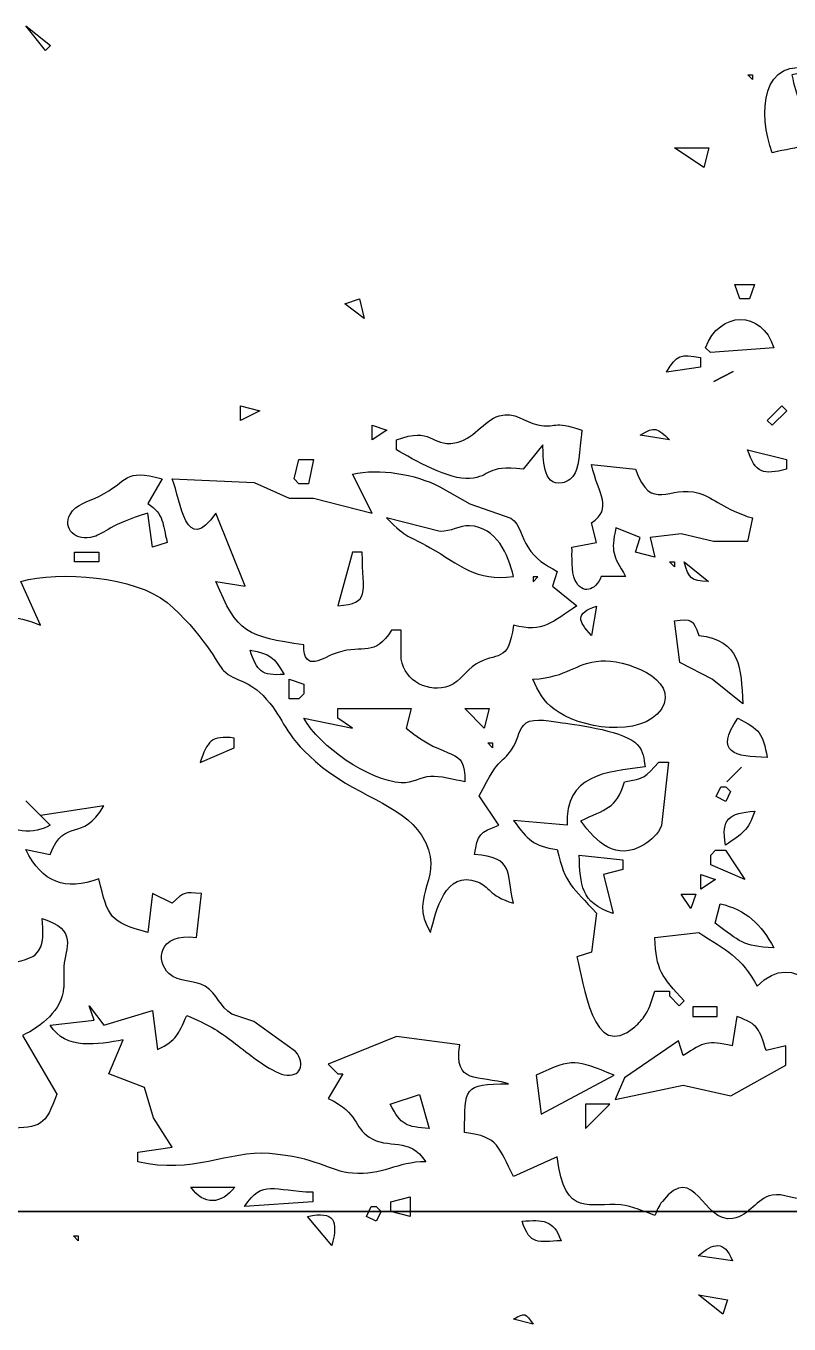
# Model space of a CAD drawing. Header units: centimetres. Extents: x -10.8 to 7.5, y -7.5 to 7.5.
# Drawn here: x 2.916 to 4.005, y -0.462 to 1.391 of the extents above; entities that cross this region are included whole.
import ezdxf

# ---------------------------------------------------------------- set-up
doc = ezdxf.new("R2010")
doc.units = ezdxf.units.CM
doc.header["$MEASUREMENT"] = 0
doc.layers.add('Layer 1', color=7, linetype='Continuous')

msp = doc.modelspace()

# ---------------------------------------------------------------- linework, layer by layer
at = {"layer": 'Layer 1'}
for points, knots in [([(2.91592, 1.39073), (2.91592, 1.39073), (2.94376, 1.35593), (2.94376, 1.35593), (2.94376, 1.35593), (2.94376, 1.35593), (2.95072, 1.36289), (2.95072, 1.36289), (2.95072, 1.36289), (2.95072, 1.36289), (2.91592, 1.39073), (2.91592, 1.39073)], [0, 0, 0, 0, 0.25, 0.25, 0.25, 0.25, 0.5, 0.5, 0.5, 0.5, 1, 1, 1, 1]), ([(3.98085, 1.2098), (4.01996, 1.21968), (4.04265, 1.21321), (4.05044, 1.25852), (4.05044, 1.25852), (4.01947, 1.27501), (4.01648, 1.28831), (4.00868, 1.32115), (4.00868, 1.32115), (4.00868, 1.32115), (4.04348, 1.32811), (4.04348, 1.32811), (4.04348, 1.32811), (3.96275, 1.3501), (3.96108, 1.26401), (3.98084, 1.2098), (3.98084, 1.2098), (3.98084, 1.2098), (3.98085, 1.2098), (3.98085, 1.2098)], [0, 0, 0, 0, 0.1666667, 0.1666667, 0.1666667, 0.1666667, 0.3333333, 0.3333333, 0.3333333, 0.3333333, 0.5, 0.5, 0.5, 0.5, 0.6666667, 0.6666667, 0.6666667, 0.6666667, 1, 1, 1, 1]), ([(3.94603, 1.32115), (3.94603, 1.32115), (3.95299, 1.31419), (3.95299, 1.31419), (3.95299, 1.31419), (3.95299, 1.31419), (3.95299, 1.32115), (3.95299, 1.32115), (3.95299, 1.32115), (3.95299, 1.32115), (3.94603, 1.32115), (3.94603, 1.32115)], [0, 0, 0, 0, 0.25, 0.25, 0.25, 0.25, 0.5, 0.5, 0.5, 0.5, 1, 1, 1, 1]), ([(3.84151, 1.21683), (3.84151, 1.21683), (3.88327, 1.18899), (3.88327, 1.18899), (3.88327, 1.18899), (3.88327, 1.18899), (3.89023, 1.21683), (3.89023, 1.21683), (3.89023, 1.21683), (3.89023, 1.21683), (3.84151, 1.21683), (3.84151, 1.21683)], [0, 0, 0, 0, 0.25, 0.25, 0.25, 0.25, 0.5, 0.5, 0.5, 0.5, 1, 1, 1, 1]), ([(3.92776, 1.022), (3.92776, 1.022), (3.93472, 1.00112), (3.93472, 1.00112), (3.93472, 1.00112), (3.93472, 1.00112), (3.94864, 1.00113), (3.94864, 1.00113), (3.94864, 1.00113), (3.94864, 1.00113), (3.9556, 1.02201), (3.9556, 1.02201), (3.9556, 1.02201), (3.9556, 1.02201), (3.92776, 1.022), (3.92776, 1.022)], [0, 0, 0, 0, 0.2, 0.2, 0.2, 0.2, 0.4, 0.4, 0.4, 0.4, 0.6, 0.6, 0.6, 0.6, 1, 1, 1, 1]), ([(3.37088, 0.99417), (3.37088, 0.99417), (3.39872, 0.97329), (3.39872, 0.97329), (3.39872, 0.97329), (3.39872, 0.97329), (3.39176, 1.00113), (3.39176, 1.00113), (3.39176, 1.00113), (3.39176, 1.00113), (3.37088, 0.99417), (3.37088, 0.99417)], [0, 0, 0, 0, 0.25, 0.25, 0.25, 0.25, 0.5, 0.5, 0.5, 0.5, 1, 1, 1, 1]), ([(3.88583, 0.93153), (3.88583, 0.93153), (3.89279, 0.92457), (3.89279, 0.92457), (3.89279, 0.92457), (3.89279, 0.92457), (3.98326, 0.93153), (3.98326, 0.93153), (3.98326, 0.93153), (3.96607, 0.98574), (3.90538, 0.98477), (3.88583, 0.93153)], [0, 0, 0, 0, 0.25, 0.25, 0.25, 0.25, 0.5, 0.5, 0.5, 0.5, 1, 1, 1, 1]), ([(3.83001, 0.89673), (3.83001, 0.89673), (3.87873, 0.90369), (3.87873, 0.90369), (3.87873, 0.90369), (3.87873, 0.90369), (3.87873, 0.91761), (3.87873, 0.91761), (3.87873, 0.91761), (3.85013, 0.92234), (3.8447, 0.92255), (3.83001, 0.89673)], [0, 0, 0, 0, 0.25, 0.25, 0.25, 0.25, 0.5, 0.5, 0.5, 0.5, 1, 1, 1, 1]), ([(3.89749, 0.88357), (3.89749, 0.88357), (3.92533, 0.89749), (3.92533, 0.89749), (3.92533, 0.89749), (3.92533, 0.89749), (3.89749, 0.88357), (3.89749, 0.88357)], [0, 0, 0, 0, 0.3333333, 0.3333333, 0.3333333, 0.3333333, 1, 1, 1, 1]), ([(3.22206, 0.84869), (3.22206, 0.84869), (3.22206, 0.82781), (3.22206, 0.82781), (3.22206, 0.82781), (3.22206, 0.82781), (3.2499, 0.84173), (3.2499, 0.84173), (3.2499, 0.84173), (3.2499, 0.84173), (3.22206, 0.84869), (3.22206, 0.84869)], [0, 0, 0, 0, 0.25, 0.25, 0.25, 0.25, 0.5, 0.5, 0.5, 0.5, 1, 1, 1, 1]), ([(3.64647, 0.82148), (3.62636, 0.82573), (3.61397, 0.84145), (3.59107, 0.83435), (3.59107, 0.83435), (3.56991, 0.82774), (3.55307, 0.79969), (3.52809, 0.79566), (3.52809, 0.79566), (3.49357, 0.79009), (3.49559, 0.81995), (3.44465, 0.79997), (3.44465, 0.79997), (3.44465, 0.79997), (3.44465, 0.78605), (3.44465, 0.78605), (3.44465, 0.78605), (3.46887, 0.77151), (3.52051, 0.74255), (3.54904, 0.74485), (3.54904, 0.74485), (3.58112, 0.74742), (3.57068, 0.76482), (3.62559, 0.75821), (3.62559, 0.75821), (3.62559, 0.75821), (3.65343, 0.79301), (3.65343, 0.79301), (3.65343, 0.79301), (3.65482, 0.77512), (3.65176, 0.73392), (3.68092, 0.73873), (3.68092, 0.73873), (3.68941, 0.74019), (3.69581, 0.74583), (3.69985, 0.75321), (3.69985, 0.75321), (3.70507, 0.76267), (3.70764, 0.80088), (3.70911, 0.8139), (3.70911, 0.8139), (3.66742, 0.82872), (3.67271, 0.81585), (3.64648, 0.82149), (3.64648, 0.82149), (3.64648, 0.82149), (3.64647, 0.82148), (3.64647, 0.82148)], [0, 0, 0, 0, 0.0769231, 0.0769231, 0.0769231, 0.0769231, 0.1538462, 0.1538462, 0.1538462, 0.1538462, 0.2307692, 0.2307692, 0.2307692, 0.2307692, 0.3076923, 0.3076923, 0.3076923, 0.3076923, 0.3846154, 0.3846154, 0.3846154, 0.3846154, 0.4615385, 0.4615385, 0.4615385, 0.4615385, 0.5384615, 0.5384615, 0.5384615, 0.5384615, 0.6153846, 0.6153846, 0.6153846, 0.6153846, 0.6923077, 0.6923077, 0.6923077, 0.6923077, 0.7692308, 0.7692308, 0.7692308, 0.7692308, 0.8461538, 0.8461538, 0.8461538, 0.8461538, 1, 1, 1, 1]), ([(3.97368, 0.82781), (3.97368, 0.82781), (3.98064, 0.82085), (3.98064, 0.82085), (3.98064, 0.82085), (3.98064, 0.82085), (4.00152, 0.84173), (4.00152, 0.84173), (4.00152, 0.84173), (4.00152, 0.84173), (3.99456, 0.84869), (3.99456, 0.84869), (3.99456, 0.84869), (3.99456, 0.84869), (3.97368, 0.82781), (3.97368, 0.82781)], [0, 0, 0, 0, 0.2, 0.2, 0.2, 0.2, 0.4, 0.4, 0.4, 0.4, 0.6, 0.6, 0.6, 0.6, 1, 1, 1, 1]), ([(3.4099, 0.82086), (3.4099, 0.82086), (3.4099, 0.79998), (3.4099, 0.79998), (3.4099, 0.79998), (3.4099, 0.79998), (3.43078, 0.8139), (3.43078, 0.8139), (3.43078, 0.8139), (3.43078, 0.8139), (3.4099, 0.82086), (3.4099, 0.82086)], [0, 0, 0, 0, 0.25, 0.25, 0.25, 0.25, 0.5, 0.5, 0.5, 0.5, 1, 1, 1, 1]), ([(3.79267, 0.80694), (3.79267, 0.80694), (3.83443, 0.79998), (3.83443, 0.79998), (3.83443, 0.79998), (3.81682, 0.81682), (3.81397, 0.82044), (3.79267, 0.80694)], [0, 0, 0, 0, 0.3333333, 0.3333333, 0.3333333, 0.3333333, 1, 1, 1, 1]), ([(3.94576, 0.78606), (3.95662, 0.75203), (3.96817, 0.74987), (4.00144, 0.75822), (4.00144, 0.75822), (4.00144, 0.75822), (4.00144, 0.77214), (4.00144, 0.77214), (4.00144, 0.77214), (4.00144, 0.77214), (3.94576, 0.78606), (3.94576, 0.78606)], [0, 0, 0, 0, 0.25, 0.25, 0.25, 0.25, 0.5, 0.5, 0.5, 0.5, 1, 1, 1, 1]), ([(3.01995, 0.71932), (3.00596, 0.71222), (2.98703, 0.70881), (2.97882, 0.69378), (2.97882, 0.69378), (2.96803, 0.67409), (2.98641, 0.65376), (3.01306, 0.66197), (3.01306, 0.66197), (3.02705, 0.66622), (3.03763, 0.67986), (3.08961, 0.69558), (3.08961, 0.69558), (3.08961, 0.69558), (3.09657, 0.64686), (3.09657, 0.64686), (3.09657, 0.64686), (3.09657, 0.64686), (3.11745, 0.65382), (3.11745, 0.65382), (3.11745, 0.65382), (3.11063, 0.6804), (3.11355, 0.69356), (3.08961, 0.7095), (3.08961, 0.7095), (3.08961, 0.7095), (3.11049, 0.7443), (3.11049, 0.7443), (3.11049, 0.7443), (3.05488, 0.75996), (3.0631, 0.7411), (3.01995, 0.71932)], [0, 0, 0, 0, 0.1111111, 0.1111111, 0.1111111, 0.1111111, 0.2222222, 0.2222222, 0.2222222, 0.2222222, 0.3333333, 0.3333333, 0.3333333, 0.3333333, 0.4444444, 0.4444444, 0.4444444, 0.4444444, 0.5555556, 0.5555556, 0.5555556, 0.5555556, 0.6666667, 0.6666667, 0.6666667, 0.6666667, 0.7777778, 0.7777778, 0.7777778, 0.7777778, 1, 1, 1, 1]), ([(3.63198, 0.64722), (3.62342, 0.66065), (3.62147, 0.67854), (3.60804, 0.68856), (3.60804, 0.68856), (3.60804, 0.68856), (3.54958, 0.70895), (3.54958, 0.70895), (3.54958, 0.70895), (3.54958, 0.70895), (3.50657, 0.73331), (3.50657, 0.73331), (3.50657, 0.73331), (3.47115, 0.7512), (3.42048, 0.75983), (3.38192, 0.75127), (3.38192, 0.75127), (3.38192, 0.75127), (3.40976, 0.69559), (3.40976, 0.69559), (3.40976, 0.69559), (3.40976, 0.69559), (3.32625, 0.71689), (3.32625, 0.71689), (3.32625, 0.71689), (3.32625, 0.71689), (3.29152, 0.71688), (3.29152, 0.71688), (3.29152, 0.71688), (3.29152, 0.71688), (3.24155, 0.73929), (3.24155, 0.73929), (3.24155, 0.73929), (3.24155, 0.73929), (3.12442, 0.7443), (3.12442, 0.7443), (3.12442, 0.7443), (3.13757, 0.71312), (3.14342, 0.63218), (3.18705, 0.69558), (3.18705, 0.69558), (3.18705, 0.69558), (3.22881, 0.59119), (3.22881, 0.59119), (3.22881, 0.59119), (3.22881, 0.59119), (3.18705, 0.59815), (3.18705, 0.59815), (3.18705, 0.59815), (3.21656, 0.52452), (3.23256, 0.51895), (3.31231, 0.50768), (3.31231, 0.50768), (3.31266, 0.46585), (3.3391, 0.48986), (3.36165, 0.49689), (3.36165, 0.49689), (3.39673, 0.50782), (3.41433, 0.48986), (3.43758, 0.52856), (3.43758, 0.52856), (3.43758, 0.52856), (3.45123, 0.52856), (3.45123, 0.52856), (3.45123, 0.52856), (3.45123, 0.52856), (3.45123, 0.48694), (3.45123, 0.48694), (3.45123, 0.48694), (3.4568, 0.45597), (3.4909, 0.43774), (3.5202, 0.44922), (3.5202, 0.44922), (3.53753, 0.45604), (3.54275, 0.47058), (3.55771, 0.47984), (3.55771, 0.47984), (3.58722, 0.49807), (3.60497, 0.47984), (3.61158, 0.53552), (3.61158, 0.53552), (3.65424, 0.52473), (3.66733, 0.54032), (3.70205, 0.56336), (3.70205, 0.56336), (3.70205, 0.56336), (3.66725, 0.5912), (3.66725, 0.5912), (3.66725, 0.5912), (3.66725, 0.5912), (3.67421, 0.61208), (3.67421, 0.61208), (3.67421, 0.61208), (3.65598, 0.6228), (3.64387, 0.62857), (3.63197, 0.64722), (3.63197, 0.64722), (3.63197, 0.64722), (3.63198, 0.64722), (3.63198, 0.64722)], [0, 0, 0, 0, 0.0384615, 0.0384615, 0.0384615, 0.0384615, 0.0769231, 0.0769231, 0.0769231, 0.0769231, 0.1153846, 0.1153846, 0.1153846, 0.1153846, 0.1538462, 0.1538462, 0.1538462, 0.1538462, 0.1923077, 0.1923077, 0.1923077, 0.1923077, 0.2307692, 0.2307692, 0.2307692, 0.2307692, 0.2692308, 0.2692308, 0.2692308, 0.2692308, 0.3076923, 0.3076923, 0.3076923, 0.3076923, 0.3461538, 0.3461538, 0.3461538, 0.3461538, 0.3846154, 0.3846154, 0.3846154, 0.3846154, 0.4230769, 0.4230769, 0.4230769, 0.4230769, 0.4615385, 0.4615385, 0.4615385, 0.4615385, 0.5, 0.5, 0.5, 0.5, 0.5384615, 0.5384615, 0.5384615, 0.5384615, 0.5769231, 0.5769231, 0.5769231, 0.5769231, 0.6153846, 0.6153846, 0.6153846, 0.6153846, 0.6538462, 0.6538462, 0.6538462, 0.6538462, 0.6923077, 0.6923077, 0.6923077, 0.6923077, 0.7307692, 0.7307692, 0.7307692, 0.7307692, 0.7692308, 0.7692308, 0.7692308, 0.7692308, 0.8076923, 0.8076923, 0.8076923, 0.8076923, 0.8461538, 0.8461538, 0.8461538, 0.8461538, 0.8846154, 0.8846154, 0.8846154, 0.8846154, 0.9230769, 0.9230769, 0.9230769, 0.9230769, 1, 1, 1, 1]), ([(3.30541, 0.77214), (3.30541, 0.77214), (3.29845, 0.7443), (3.29845, 0.7443), (3.29845, 0.7443), (3.29845, 0.7443), (3.30541, 0.73734), (3.30541, 0.73734), (3.30541, 0.73734), (3.30541, 0.73734), (3.31933, 0.73734), (3.31933, 0.73734), (3.31933, 0.73734), (3.31933, 0.73734), (3.32629, 0.77214), (3.32629, 0.77214), (3.32629, 0.77214), (3.32629, 0.77214), (3.30541, 0.77214), (3.30541, 0.77214)], [0, 0, 0, 0, 0.1666667, 0.1666667, 0.1666667, 0.1666667, 0.3333333, 0.3333333, 0.3333333, 0.3333333, 0.5, 0.5, 0.5, 0.5, 0.6666667, 0.6666667, 0.6666667, 0.6666667, 1, 1, 1, 1]), ([(3.723, 0.76518), (3.73295, 0.72022), (3.75432, 0.70331), (3.723, 0.68167), (3.723, 0.68167), (3.723, 0.68167), (3.72996, 0.65383), (3.72996, 0.65383), (3.72996, 0.65383), (3.72996, 0.65383), (3.69516, 0.64687), (3.69516, 0.64687), (3.69516, 0.64687), (3.69528, 0.63483), (3.69426, 0.61075), (3.69934, 0.60031), (3.69934, 0.60031), (3.71013, 0.57811), (3.7285, 0.58493), (3.73692, 0.60511), (3.73692, 0.60511), (3.73692, 0.60511), (3.77171, 0.60511), (3.77171, 0.60511), (3.77171, 0.60511), (3.75334, 0.6374), (3.75062, 0.63796), (3.75779, 0.6747), (3.75779, 0.6747), (3.75779, 0.6747), (3.79259, 0.66078), (3.79259, 0.66078), (3.79259, 0.66078), (3.79259, 0.66078), (3.78563, 0.6399), (3.78563, 0.6399), (3.78563, 0.6399), (3.78563, 0.6399), (3.81347, 0.63294), (3.81347, 0.63294), (3.81347, 0.63294), (3.81347, 0.63294), (3.80651, 0.66078), (3.80651, 0.66078), (3.80651, 0.66078), (3.80651, 0.66078), (3.85119, 0.66586), (3.85119, 0.66586), (3.85119, 0.66586), (3.85119, 0.66586), (3.89698, 0.65514), (3.89698, 0.65514), (3.89698, 0.65514), (3.89698, 0.65514), (3.9457, 0.65515), (3.9457, 0.65515), (3.9457, 0.65515), (3.9457, 0.65515), (3.95266, 0.68863), (3.95266, 0.68863), (3.95266, 0.68863), (3.91097, 0.70088), (3.89949, 0.71703), (3.87611, 0.72398), (3.87611, 0.72398), (3.83359, 0.73665), (3.8086, 0.69482), (3.78564, 0.75822), (3.78564, 0.75822), (3.78564, 0.75822), (3.72301, 0.76518), (3.72301, 0.76518), (3.72301, 0.76518), (3.72301, 0.76518), (3.723, 0.76518), (3.723, 0.76518)], [0, 0, 0, 0, 0.05, 0.05, 0.05, 0.05, 0.1, 0.1, 0.1, 0.1, 0.15, 0.15, 0.15, 0.15, 0.2, 0.2, 0.2, 0.2, 0.25, 0.25, 0.25, 0.25, 0.3, 0.3, 0.3, 0.3, 0.35, 0.35, 0.35, 0.35, 0.4, 0.4, 0.4, 0.4, 0.45, 0.45, 0.45, 0.45, 0.5, 0.5, 0.5, 0.5, 0.55, 0.55, 0.55, 0.55, 0.6, 0.6, 0.6, 0.6, 0.65, 0.65, 0.65, 0.65, 0.7, 0.7, 0.7, 0.7, 0.75, 0.75, 0.75, 0.75, 0.8, 0.8, 0.8, 0.8, 0.85, 0.85, 0.85, 0.85, 0.9, 0.9, 0.9, 0.9, 1, 1, 1, 1]), ([(3.50716, 0.66955), (3.52212, 0.66878), (3.535, 0.67811), (3.54892, 0.67748), (3.54892, 0.67748), (3.5872, 0.67574), (3.60474, 0.63677), (3.61156, 0.6051), (3.61156, 0.6051), (3.5579, 0.59758), (3.53466, 0.62229), (3.49297, 0.64616), (3.49297, 0.64616), (3.45894, 0.66565), (3.46207, 0.65688), (3.43061, 0.68861), (3.43061, 0.68861), (3.43061, 0.68861), (3.50716, 0.66954), (3.50716, 0.66954), (3.50716, 0.66954), (3.50716, 0.66954), (3.50716, 0.66955), (3.50716, 0.66955)], [0, 0, 0, 0, 0.1428571, 0.1428571, 0.1428571, 0.1428571, 0.2857143, 0.2857143, 0.2857143, 0.2857143, 0.4285714, 0.4285714, 0.4285714, 0.4285714, 0.5714286, 0.5714286, 0.5714286, 0.5714286, 0.7142857, 0.7142857, 0.7142857, 0.7142857, 1, 1, 1, 1]), ([(2.98525, 0.63991), (2.98525, 0.63991), (2.98525, 0.62599), (2.98525, 0.62599), (2.98525, 0.62599), (2.98525, 0.62599), (3.02004, 0.62599), (3.02004, 0.62599), (3.02004, 0.62599), (3.02004, 0.62599), (3.02004, 0.63991), (3.02004, 0.63991), (3.02004, 0.63991), (3.02004, 0.63991), (2.98525, 0.63991), (2.98525, 0.63991)], [0, 0, 0, 0, 0.2, 0.2, 0.2, 0.2, 0.4, 0.4, 0.4, 0.4, 0.6, 0.6, 0.6, 0.6, 1, 1, 1, 1]), ([(3.3958, 0.63991), (3.39628, 0.58013), (3.40798, 0.56711), (3.361, 0.56336), (3.361, 0.56336), (3.361, 0.56336), (3.38188, 0.63991), (3.38188, 0.63991), (3.38188, 0.63991), (3.38188, 0.63991), (3.3958, 0.63991), (3.3958, 0.63991)], [0, 0, 0, 0, 0.25, 0.25, 0.25, 0.25, 0.5, 0.5, 0.5, 0.5, 1, 1, 1, 1]), ([(3.48041, 0.23598), (3.4532, 0.27941), (3.38173, 0.29416), (3.32925, 0.34093), (3.32925, 0.34093), (3.2813, 0.38359), (3.28694, 0.39855), (3.25889, 0.43022), (3.25889, 0.43022), (3.23342, 0.45903), (3.21512, 0.45423), (3.19793, 0.47079), (3.19793, 0.47079), (3.19125, 0.47719), (3.1664, 0.52716), (3.1172, 0.56794), (3.1172, 0.56794), (3.07231, 0.6051), (2.96368, 0.61373), (2.90869, 0.59814), (2.90869, 0.59814), (2.90869, 0.59814), (2.93653, 0.53551), (2.93653, 0.53551), (2.93653, 0.53551), (2.85977, 0.56745), (2.85309, 0.52876), (2.82226, 0.51985), (2.82226, 0.51985), (2.80563, 0.51338), (2.79735, 0.52326), (2.77647, 0.51985), (2.77647, 0.51985), (2.77647, 0.51985), (2.74863, 0.51338), (2.74863, 0.51338), (2.74863, 0.51338), (2.683, 0.49563), (2.72163, 0.49932), (2.67904, 0.47288), (2.67904, 0.47288), (2.67904, 0.47288), (2.686, 0.50768), (2.686, 0.50768), (2.686, 0.50768), (2.65232, 0.49174), (2.65475, 0.48186), (2.61641, 0.49376), (2.61641, 0.49376), (2.60994, 0.44268), (2.65636, 0.36835), (2.69498, 0.33627), (2.69498, 0.33627), (2.73869, 0.30001), (2.76492, 0.29076), (2.79735, 0.34065), (2.79735, 0.34065), (2.81301, 0.29159), (2.86145, 0.30982), (2.90174, 0.31977), (2.90174, 0.31977), (2.88921, 0.30481), (2.87126, 0.28671), (2.8785, 0.26514), (2.8785, 0.26514), (2.8879, 0.23688), (2.93014, 0.23751), (2.95046, 0.25018), (2.95046, 0.25018), (2.95046, 0.25018), (2.91566, 0.28498), (2.91566, 0.28498), (2.91566, 0.28498), (2.91566, 0.28498), (2.93654, 0.2641), (2.93654, 0.2641), (2.93654, 0.2641), (2.93654, 0.2641), (3.02701, 0.27802), (3.02701, 0.27802), (3.02701, 0.27802), (2.99646, 0.22415), (2.97161, 0.26327), (2.95046, 0.20843), (2.95046, 0.20843), (2.95046, 0.20843), (2.91566, 0.21539), (2.91566, 0.21539), (2.91566, 0.21539), (2.93932, 0.16807), (2.97168, 0.1561), (3.02005, 0.17363), (3.02005, 0.17363), (3.03279, 0.11795), (3.03606, 0.11204), (3.08964, 0.09708), (3.08964, 0.09708), (3.08964, 0.09708), (3.0966, 0.15276), (3.0966, 0.15276), (3.0966, 0.15276), (3.0966, 0.15276), (3.12444, 0.13884), (3.12444, 0.13884), (3.12444, 0.13884), (3.1426, 0.15554), (3.14156, 0.15485), (3.1662, 0.15276), (3.1662, 0.15276), (3.1662, 0.15276), (3.15924, 0.09013), (3.15924, 0.09013), (3.15924, 0.09013), (3.10412, 0.09723), (3.10106, 0.05568), (3.11992, 0.03863), (3.11992, 0.03863), (3.13447, 0.02548), (3.15562, 0.03), (3.17163, 0.0204), (3.17163, 0.0204), (3.18972, 0.00954), (3.19216, -0.00918), (3.20984, -0.01955), (3.20984, -0.01955), (3.20984, -0.01955), (3.2413, -0.02992), (3.2413, -0.02992), (3.2413, -0.02992), (3.2413, -0.02992), (3.30073, -0.07286), (3.30073, -0.07286), (3.30073, -0.07286), (3.31521, -0.09075), (3.30804, -0.11051), (3.28417, -0.10585), (3.28417, -0.10585), (3.26517, -0.10202), (3.23114, -0.07391), (3.21492, -0.06159), (3.21492, -0.06159), (3.18576, -0.03953), (3.17852, -0.03563), (3.14533, -0.02123), (3.14533, -0.02123), (3.13259, -0.04949), (3.1319, -0.05547), (3.10357, -0.06995), (3.10357, -0.06995), (3.10357, -0.06995), (3.09661, -0.01427), (3.09661, -0.01427), (3.09661, -0.01427), (3.09661, -0.01427), (3.02702, -0.03515), (3.02702, -0.03515), (3.02702, -0.03515), (3.02702, -0.03515), (3.00614, -0.00731), (3.00614, -0.00731), (3.00614, -0.00731), (3.00614, -0.00731), (3.0131, -0.02819), (3.0131, -0.02819), (3.0131, -0.02819), (3.0131, -0.02819), (2.95047, -0.03515), (2.95047, -0.03515), (2.95047, -0.03515), (2.97281, -0.07148), (3.01818, -0.0625), (3.05486, -0.05603), (3.05486, -0.05603), (3.05486, -0.05603), (3.03398, -0.10475), (3.03398, -0.10475), (3.03398, -0.10475), (3.03398, -0.10475), (3.0852, -0.12389), (3.0852, -0.12389), (3.0852, -0.12389), (3.0852, -0.12389), (3.0978, -0.16739), (3.0978, -0.16739), (3.0978, -0.16739), (3.0978, -0.16739), (3.12445, -0.20915), (3.12445, -0.20915), (3.12445, -0.20915), (3.12445, -0.20915), (3.07573, -0.21611), (3.07573, -0.21611), (3.07573, -0.21611), (3.07573, -0.21611), (3.07573, -0.23003), (3.07573, -0.23003), (3.07573, -0.23003), (3.15416, -0.24896), (3.20309, -0.21375), (3.26364, -0.21834), (3.26364, -0.21834), (3.32996, -0.22342), (3.34903, -0.24346), (3.38195, -0.24653), (3.38195, -0.24653), (3.4244, -0.25036), (3.44514, -0.22983), (3.48634, -0.23004), (3.48634, -0.23004), (3.46365, -0.19378), (3.43247, -0.21271), (3.40568, -0.1951), (3.40568, -0.1951), (3.38251, -0.17986), (3.39301, -0.16197), (3.34715, -0.13956), (3.34715, -0.13956), (3.34715, -0.13956), (3.36803, -0.10476), (3.36803, -0.10476), (3.36803, -0.10476), (3.36803, -0.10476), (3.36104, -0.10475), (3.36104, -0.10475), (3.36104, -0.10475), (3.36104, -0.10475), (3.34712, -0.09083), (3.34712, -0.09083), (3.34712, -0.09083), (3.34712, -0.09083), (3.44455, -0.05137), (3.44455, -0.05137), (3.44455, -0.05137), (3.44455, -0.05137), (3.53502, -0.06299), (3.53502, -0.06299), (3.53502, -0.06299), (3.52556, -0.12034), (3.56126, -0.10635), (3.60461, -0.11867), (3.60461, -0.11867), (3.53954, -0.11895), (3.54204, -0.12417), (3.54198, -0.18826), (3.54198, -0.18826), (3.59139, -0.19404), (3.59035, -0.21032), (3.61157, -0.25089), (3.61157, -0.25089), (3.61157, -0.25089), (3.6742, -0.22305), (3.6742, -0.22305), (3.6742, -0.22305), (3.68346, -0.3122), (3.72299, -0.28729), (3.76467, -0.29153), (3.76467, -0.29153), (3.78151, -0.2932), (3.79752, -0.30106), (3.81339, -0.30656), (3.81339, -0.30656), (3.81722, -0.2987), (3.81791, -0.29431), (3.82411, -0.28652), (3.82411, -0.28652), (3.87053, -0.22827), (3.88146, -0.31853), (3.9246, -0.31095), (3.9246, -0.31095), (3.9491, -0.30664), (3.95849, -0.28235), (3.98069, -0.27768), (3.98069, -0.27768), (3.99739, -0.27427), (4.01041, -0.28561), (4.03609, -0.28304), (4.03609, -0.28304), (4.05544, -0.28116), (4.13874, -0.25889), (4.15169, -0.24734), (4.15169, -0.24734), (4.16568, -0.23481), (4.18649, -0.19257), (4.19616, -0.17434), (4.19616, -0.17434), (4.19616, -0.17434), (4.17528, -0.1465), (4.17528, -0.1465), (4.17528, -0.1465), (4.17528, -0.1465), (4.14744, -0.16042), (4.14744, -0.16042), (4.14744, -0.16042), (4.14744, -0.16042), (4.1583, -0.0911), (4.1583, -0.0911), (4.1583, -0.0911), (4.15218, -0.04948), (4.07562, -0.05672), (4.04305, -0.05602), (4.04305, -0.05602), (4.07256, 0.00543), (4.01285, 0.07628), (3.95954, 0.02053), (3.95954, 0.02053), (3.93678, 0.06243), (3.91493, 0.07189), (3.87603, 0.09708), (3.87603, 0.09708), (3.87603, 0.09708), (3.8134, 0.09012), (3.8134, 0.09012), (3.8134, 0.09012), (3.81493, 0.04245), (3.82335, 0.03472), (3.85516, -0.00035), (3.85516, -0.00035), (3.85516, -0.00035), (3.8482, -0.00731), (3.8482, -0.00731), (3.8482, -0.00731), (3.8482, -0.00731), (3.83428, 0.00661), (3.83428, 0.00661), (3.83428, 0.00661), (3.83428, 0.00661), (3.83428, 0.01357), (3.83428, 0.01357), (3.83428, 0.01357), (3.83428, 0.01357), (3.81341, 0.01356), (3.81341, 0.01356), (3.81341, 0.01356), (3.80965, 0.00215), (3.80659, -0.00982), (3.79998, -0.02005), (3.79998, -0.02005), (3.7956, -0.0268), (3.79065, -0.0323), (3.7846, -0.03759), (3.7846, -0.03759), (3.72377, -0.09027), (3.71229, 0.02672), (3.70206, 0.06228), (3.70206, 0.06228), (3.70206, 0.06228), (3.72294, 0.06924), (3.72294, 0.06924), (3.72294, 0.06924), (3.72294, 0.06924), (3.7299, 0.12492), (3.7299, 0.12492), (3.7299, 0.12492), (3.69684, 0.16139), (3.6848, 0.16612), (3.67422, 0.21539), (3.67422, 0.21539), (3.63894, 0.2211), (3.63253, 0.22889), (3.61159, 0.25715), (3.61159, 0.25715), (3.61159, 0.25715), (3.68814, 0.25019), (3.68814, 0.25019), (3.68814, 0.25019), (3.6857, 0.32201), (3.74208, 0.32612), (3.79949, 0.3337), (3.79949, 0.3337), (3.7974, 0.3463), (3.79747, 0.355), (3.78835, 0.3655), (3.78835, 0.3655), (3.77311, 0.38304), (3.70532, 0.3939), (3.68118, 0.39626), (3.68118, 0.39626), (3.6674, 0.39828), (3.6413, 0.40405), (3.62961, 0.39626), (3.62961, 0.39626), (3.61973, 0.38895), (3.61841, 0.37385), (3.61165, 0.36237), (3.61165, 0.36237), (3.59543, 0.33488), (3.59335, 0.35458), (3.56286, 0.29194), (3.56286, 0.29194), (3.56286, 0.29194), (3.5907, 0.25018), (3.5907, 0.25018), (3.5907, 0.25018), (3.56335, 0.24002), (3.56084, 0.23717), (3.5559, 0.20842), (3.5559, 0.20842), (3.61311, 0.20376), (3.60121, 0.18406), (3.61158, 0.13883), (3.61158, 0.13883), (3.57483, 0.1501), (3.57845, 0.16277), (3.56029, 0.16952), (3.56029, 0.16952), (3.51373, 0.18692), (3.50107, 0.12742), (3.49327, 0.09707), (3.49327, 0.09707), (3.45875, 0.15337), (3.51839, 0.17522), (3.4804, 0.23598), (3.4804, 0.23598), (3.4804, 0.23598), (3.48041, 0.23598), (3.48041, 0.23598)], [0, 0, 0, 0, 0.0095238, 0.0095238, 0.0095238, 0.0095238, 0.0190476, 0.0190476, 0.0190476, 0.0190476, 0.0285714, 0.0285714, 0.0285714, 0.0285714, 0.0380952, 0.0380952, 0.0380952, 0.0380952, 0.047619, 0.047619, 0.047619, 0.047619, 0.0571429, 0.0571429, 0.0571429, 0.0571429, 0.0666667, 0.0666667, 0.0666667, 0.0666667, 0.0761905, 0.0761905, 0.0761905, 0.0761905, 0.0857143, 0.0857143, 0.0857143, 0.0857143, 0.0952381, 0.0952381, 0.0952381, 0.0952381, 0.1047619, 0.1047619, 0.1047619, 0.1047619, 0.1142857, 0.1142857, 0.1142857, 0.1142857, 0.1238095, 0.1238095, 0.1238095, 0.1238095, 0.1333333, 0.1333333, 0.1333333, 0.1333333, 0.1428571, 0.1428571, 0.1428571, 0.1428571, 0.152381, 0.152381, 0.152381, 0.152381, 0.1619048, 0.1619048, 0.1619048, 0.1619048, 0.1714286, 0.1714286, 0.1714286, 0.1714286, 0.1809524, 0.1809524, 0.1809524, 0.1809524, 0.1904762, 0.1904762, 0.1904762, 0.1904762, 0.2, 0.2, 0.2, 0.2, 0.2095238, 0.2095238, 0.2095238, 0.2095238, 0.2190476, 0.2190476, 0.2190476, 0.2190476, 0.2285714, 0.2285714, 0.2285714, 0.2285714, 0.2380952, 0.2380952, 0.2380952, 0.2380952, 0.247619, 0.247619, 0.247619, 0.247619, 0.2571429, 0.2571429, 0.2571429, 0.2571429, 0.2666667, 0.2666667, 0.2666667, 0.2666667, 0.2761905, 0.2761905, 0.2761905, 0.2761905, 0.2857143, 0.2857143, 0.2857143, 0.2857143, 0.2952381, 0.2952381, 0.2952381, 0.2952381, 0.3047619, 0.3047619, 0.3047619, 0.3047619, 0.3142857, 0.3142857, 0.3142857, 0.3142857, 0.3238095, 0.3238095, 0.3238095, 0.3238095, 0.3333333, 0.3333333, 0.3333333, 0.3333333, 0.3428571, 0.3428571, 0.3428571, 0.3428571, 0.352381, 0.352381, 0.352381, 0.352381, 0.3619048, 0.3619048, 0.3619048, 0.3619048, 0.3714286, 0.3714286, 0.3714286, 0.3714286, 0.3809524, 0.3809524, 0.3809524, 0.3809524, 0.3904762, 0.3904762, 0.3904762, 0.3904762, 0.4, 0.4, 0.4, 0.4, 0.4095238, 0.4095238, 0.4095238, 0.4095238, 0.4190476, 0.4190476, 0.4190476, 0.4190476, 0.4285714, 0.4285714, 0.4285714, 0.4285714, 0.4380952, 0.4380952, 0.4380952, 0.4380952, 0.447619, 0.447619, 0.447619, 0.447619, 0.4571429, 0.4571429, 0.4571429, 0.4571429, 0.4666667, 0.4666667, 0.4666667, 0.4666667, 0.4761905, 0.4761905, 0.4761905, 0.4761905, 0.4857143, 0.4857143, 0.4857143, 0.4857143, 0.4952381, 0.4952381, 0.4952381, 0.4952381, 0.5047619, 0.5047619, 0.5047619, 0.5047619, 0.5142857, 0.5142857, 0.5142857, 0.5142857, 0.5238095, 0.5238095, 0.5238095, 0.5238095, 0.5333333, 0.5333333, 0.5333333, 0.5333333, 0.5428571, 0.5428571, 0.5428571, 0.5428571, 0.552381, 0.552381, 0.552381, 0.552381, 0.5619048, 0.5619048, 0.5619048, 0.5619048, 0.5714286, 0.5714286, 0.5714286, 0.5714286, 0.5809524, 0.5809524, 0.5809524, 0.5809524, 0.5904762, 0.5904762, 0.5904762, 0.5904762, 0.6, 0.6, 0.6, 0.6, 0.6095238, 0.6095238, 0.6095238, 0.6095238, 0.6190476, 0.6190476, 0.6190476, 0.6190476, 0.6285714, 0.6285714, 0.6285714, 0.6285714, 0.6380952, 0.6380952, 0.6380952, 0.6380952, 0.647619, 0.647619, 0.647619, 0.647619, 0.6571429, 0.6571429, 0.6571429, 0.6571429, 0.6666667, 0.6666667, 0.6666667, 0.6666667, 0.6761905, 0.6761905, 0.6761905, 0.6761905, 0.6857143, 0.6857143, 0.6857143, 0.6857143, 0.6952381, 0.6952381, 0.6952381, 0.6952381, 0.7047619, 0.7047619, 0.7047619, 0.7047619, 0.7142857, 0.7142857, 0.7142857, 0.7142857, 0.7238095, 0.7238095, 0.7238095, 0.7238095, 0.7333333, 0.7333333, 0.7333333, 0.7333333, 0.7428571, 0.7428571, 0.7428571, 0.7428571, 0.752381, 0.752381, 0.752381, 0.752381, 0.7619048, 0.7619048, 0.7619048, 0.7619048, 0.7714286, 0.7714286, 0.7714286, 0.7714286, 0.7809524, 0.7809524, 0.7809524, 0.7809524, 0.7904762, 0.7904762, 0.7904762, 0.7904762, 0.8, 0.8, 0.8, 0.8, 0.8095238, 0.8095238, 0.8095238, 0.8095238, 0.8190476, 0.8190476, 0.8190476, 0.8190476, 0.8285714, 0.8285714, 0.8285714, 0.8285714, 0.8380952, 0.8380952, 0.8380952, 0.8380952, 0.847619, 0.847619, 0.847619, 0.847619, 0.8571429, 0.8571429, 0.8571429, 0.8571429, 0.8666667, 0.8666667, 0.8666667, 0.8666667, 0.8761905, 0.8761905, 0.8761905, 0.8761905, 0.8857143, 0.8857143, 0.8857143, 0.8857143, 0.8952381, 0.8952381, 0.8952381, 0.8952381, 0.9047619, 0.9047619, 0.9047619, 0.9047619, 0.9142857, 0.9142857, 0.9142857, 0.9142857, 0.9238095, 0.9238095, 0.9238095, 0.9238095, 0.9333333, 0.9333333, 0.9333333, 0.9333333, 0.9428571, 0.9428571, 0.9428571, 0.9428571, 0.952381, 0.952381, 0.952381, 0.952381, 0.9619048, 0.9619048, 0.9619048, 0.9619048, 0.9714286, 0.9714286, 0.9714286, 0.9714286, 0.9809524, 0.9809524, 0.9809524, 0.9809524, 1, 1, 1, 1]), ([(3.83426, 0.62599), (3.83426, 0.62599), (3.84122, 0.61903), (3.84122, 0.61903), (3.84122, 0.61903), (3.84122, 0.61903), (3.84122, 0.62599), (3.84122, 0.62599), (3.84122, 0.62599), (3.84122, 0.62599), (3.83426, 0.62599), (3.83426, 0.62599)], [0, 0, 0, 0, 0.25, 0.25, 0.25, 0.25, 0.5, 0.5, 0.5, 0.5, 1, 1, 1, 1]), ([(3.85514, 0.62599), (3.863, 0.60156), (3.86384, 0.59843), (3.88994, 0.59815), (3.88994, 0.59815), (3.88994, 0.59815), (3.85514, 0.62599), (3.85514, 0.62599)], [0, 0, 0, 0, 0.3333333, 0.3333333, 0.3333333, 0.3333333, 1, 1, 1, 1]), ([(3.64659, 0.60457), (3.64659, 0.60457), (3.63963, 0.59761), (3.63963, 0.59761), (3.63963, 0.59761), (3.63963, 0.59761), (3.63963, 0.60457), (3.63963, 0.60457), (3.63963, 0.60457), (3.63963, 0.60457), (3.64659, 0.60457), (3.64659, 0.60457)], [0, 0, 0, 0, 0.25, 0.25, 0.25, 0.25, 0.5, 0.5, 0.5, 0.5, 1, 1, 1, 1]), ([(3.72301, 0.52106), (3.72301, 0.52106), (3.72997, 0.56282), (3.72997, 0.56282), (3.72997, 0.56282), (3.70018, 0.55224), (3.70283, 0.54215), (3.72301, 0.52106)], [0, 0, 0, 0, 0.3333333, 0.3333333, 0.3333333, 0.3333333, 1, 1, 1, 1]), ([(3.84138, 0.54194), (3.84138, 0.54194), (3.84883, 0.4823), (3.84883, 0.4823), (3.84883, 0.4823), (3.84883, 0.4823), (3.89525, 0.45843), (3.89525, 0.45843), (3.89525, 0.45843), (3.89525, 0.45843), (3.93882, 0.42363), (3.93882, 0.42363), (3.93882, 0.42363), (3.93645, 0.47562), (3.93583, 0.5141), (3.87619, 0.52106), (3.87619, 0.52106), (3.86784, 0.54465), (3.86603, 0.54521), (3.84139, 0.54194), (3.84139, 0.54194), (3.84139, 0.54194), (3.84138, 0.54194), (3.84138, 0.54194)], [0, 0, 0, 0, 0.1428571, 0.1428571, 0.1428571, 0.1428571, 0.2857143, 0.2857143, 0.2857143, 0.2857143, 0.4285714, 0.4285714, 0.4285714, 0.4285714, 0.5714286, 0.5714286, 0.5714286, 0.5714286, 0.7142857, 0.7142857, 0.7142857, 0.7142857, 1, 1, 1, 1]), ([(3.23575, 0.50018), (3.24521, 0.46984), (3.25224, 0.46302), (3.28447, 0.46538), (3.28447, 0.46538), (3.26867, 0.49134), (3.26547, 0.4937), (3.23575, 0.50018)], [0, 0, 0, 0, 0.3333333, 0.3333333, 0.3333333, 0.3333333, 1, 1, 1, 1]), ([(3.66976, 0.41604), (3.704, 0.38806), (3.79426, 0.3738), (3.82273, 0.41604), (3.82273, 0.41604), (3.8505, 0.46002), (3.76678, 0.48751), (3.73671, 0.48487), (3.73671, 0.48487), (3.69809, 0.48146), (3.69127, 0.46211), (3.63928, 0.45842), (3.63928, 0.45842), (3.64645, 0.442), (3.65515, 0.42592), (3.66976, 0.41604)], [0, 0, 0, 0, 0.2, 0.2, 0.2, 0.2, 0.4, 0.4, 0.4, 0.4, 0.6, 0.6, 0.6, 0.6, 1, 1, 1, 1]), ([(3.29145, 0.45843), (3.29145, 0.45843), (3.29145, 0.43059), (3.29145, 0.43059), (3.29145, 0.43059), (3.29145, 0.43059), (3.30537, 0.43059), (3.30537, 0.43059), (3.30537, 0.43059), (3.30537, 0.43059), (3.31233, 0.43755), (3.31233, 0.43755), (3.31233, 0.43755), (3.31233, 0.43755), (3.31233, 0.45147), (3.31233, 0.45147), (3.31233, 0.45147), (3.31233, 0.45147), (3.29145, 0.45843), (3.29145, 0.45843)], [0, 0, 0, 0, 0.1666667, 0.1666667, 0.1666667, 0.1666667, 0.3333333, 0.3333333, 0.3333333, 0.3333333, 0.5, 0.5, 0.5, 0.5, 0.6666667, 0.6666667, 0.6666667, 0.6666667, 1, 1, 1, 1]), ([(3.36111, 0.41667), (3.36111, 0.41667), (3.36111, 0.40275), (3.36111, 0.40275), (3.36111, 0.40275), (3.36111, 0.40275), (3.38199, 0.38883), (3.38199, 0.38883), (3.38199, 0.38883), (3.38199, 0.38883), (3.3124, 0.40275), (3.3124, 0.40275), (3.3124, 0.40275), (3.33502, 0.36266), (3.4051, 0.31339), (3.45158, 0.31082), (3.45158, 0.31082), (3.4678, 0.30991), (3.47837, 0.31854), (3.49334, 0.31987), (3.49334, 0.31987), (3.50538, 0.32091), (3.52862, 0.31465), (3.54206, 0.31228), (3.54206, 0.31228), (3.5438, 0.36531), (3.51756, 0.3388), (3.45855, 0.38883), (3.45855, 0.38883), (3.45855, 0.38883), (3.46551, 0.41667), (3.46551, 0.41667), (3.46551, 0.41667), (3.46551, 0.41667), (3.3611, 0.41667), (3.3611, 0.41667), (3.3611, 0.41667), (3.3611, 0.41667), (3.36111, 0.41667), (3.36111, 0.41667)], [0, 0, 0, 0, 0.0909091, 0.0909091, 0.0909091, 0.0909091, 0.1818182, 0.1818182, 0.1818182, 0.1818182, 0.2727273, 0.2727273, 0.2727273, 0.2727273, 0.3636364, 0.3636364, 0.3636364, 0.3636364, 0.4545455, 0.4545455, 0.4545455, 0.4545455, 0.5454545, 0.5454545, 0.5454545, 0.5454545, 0.6363636, 0.6363636, 0.6363636, 0.6363636, 0.7272727, 0.7272727, 0.7272727, 0.7272727, 0.8181818, 0.8181818, 0.8181818, 0.8181818, 1, 1, 1, 1]), ([(3.54205, 0.41667), (3.54205, 0.41667), (3.56989, 0.38883), (3.56989, 0.38883), (3.56989, 0.38883), (3.56989, 0.38883), (3.57685, 0.41667), (3.57685, 0.41667), (3.57685, 0.41667), (3.57685, 0.41667), (3.54205, 0.41667), (3.54205, 0.41667)], [0, 0, 0, 0, 0.25, 0.25, 0.25, 0.25, 0.5, 0.5, 0.5, 0.5, 1, 1, 1, 1]), ([(3.93177, 0.40275), (3.89802, 0.35327), (3.92711, 0.3477), (3.97353, 0.34707), (3.97353, 0.34707), (3.9681, 0.38055), (3.96226, 0.38785), (3.93177, 0.40275)], [0, 0, 0, 0, 0.3333333, 0.3333333, 0.3333333, 0.3333333, 1, 1, 1, 1]), ([(3.21308, 0.37462), (3.21308, 0.37462), (3.21308, 0.3607), (3.21308, 0.3607), (3.21308, 0.3607), (3.21308, 0.3607), (3.16436, 0.33982), (3.16436, 0.33982), (3.16436, 0.33982), (3.17494, 0.36975), (3.18016, 0.37872), (3.21308, 0.37462)], [0, 0, 0, 0, 0.25, 0.25, 0.25, 0.25, 0.5, 0.5, 0.5, 0.5, 1, 1, 1, 1]), ([(3.57497, 0.36766), (3.57497, 0.36766), (3.58193, 0.3607), (3.58193, 0.3607), (3.58193, 0.3607), (3.58193, 0.3607), (3.58193, 0.36766), (3.58193, 0.36766), (3.58193, 0.36766), (3.58193, 0.36766), (3.57497, 0.36766), (3.57497, 0.36766)], [0, 0, 0, 0, 0.25, 0.25, 0.25, 0.25, 0.5, 0.5, 0.5, 0.5, 1, 1, 1, 1]), ([(3.8189, 0.33996), (3.79962, 0.3186), (3.79872, 0.31685), (3.77018, 0.31212), (3.77018, 0.31212), (3.75807, 0.27217), (3.74262, 0.27391), (3.70754, 0.25644), (3.70754, 0.25644), (3.73044, 0.22547), (3.75758, 0.19882), (3.79767, 0.22234), (3.79767, 0.22234), (3.80887, 0.22895), (3.81771, 0.23779), (3.82307, 0.24976), (3.82307, 0.24976), (3.82307, 0.24976), (3.83281, 0.33995), (3.83281, 0.33995), (3.83281, 0.33995), (3.83281, 0.33995), (3.8189, 0.33996), (3.8189, 0.33996)], [0, 0, 0, 0, 0.1428571, 0.1428571, 0.1428571, 0.1428571, 0.2857143, 0.2857143, 0.2857143, 0.2857143, 0.4285714, 0.4285714, 0.4285714, 0.4285714, 0.5714286, 0.5714286, 0.5714286, 0.5714286, 0.7142857, 0.7142857, 0.7142857, 0.7142857, 1, 1, 1, 1]), ([(3.91633, 0.31212), (3.91633, 0.31212), (3.93721, 0.333), (3.93721, 0.333), (3.93721, 0.333), (3.93721, 0.333), (3.91633, 0.31212), (3.91633, 0.31212)], [0, 0, 0, 0, 0.3333333, 0.3333333, 0.3333333, 0.3333333, 1, 1, 1, 1]), ([(3.90765, 0.30512), (3.90765, 0.30512), (3.90069, 0.2912), (3.90069, 0.2912), (3.90069, 0.2912), (3.90069, 0.2912), (3.91461, 0.28424), (3.91461, 0.28424), (3.91461, 0.28424), (3.91461, 0.28424), (3.92157, 0.29816), (3.92157, 0.29816), (3.92157, 0.29816), (3.92157, 0.29816), (3.91461, 0.30512), (3.91461, 0.30512), (3.91461, 0.30512), (3.91461, 0.30512), (3.90765, 0.30512), (3.90765, 0.30512)], [0, 0, 0, 0, 0.1666667, 0.1666667, 0.1666667, 0.1666667, 0.3333333, 0.3333333, 0.3333333, 0.3333333, 0.5, 0.5, 0.5, 0.5, 0.6666667, 0.6666667, 0.6666667, 0.6666667, 1, 1, 1, 1]), ([(3.91414, 0.2216), (3.93808, 0.23816), (3.94664, 0.24213), (3.9559, 0.27032), (3.9559, 0.27032), (3.91936, 0.26733), (3.9076, 0.26016), (3.91414, 0.2216)], [0, 0, 0, 0, 0.3333333, 0.3333333, 0.3333333, 0.3333333, 1, 1, 1, 1]), ([(3.7053, 0.20768), (3.70753, 0.16439), (3.70683, 0.14031), (3.75402, 0.12417), (3.75402, 0.12417), (3.75402, 0.12417), (3.7401, 0.17985), (3.7401, 0.17985), (3.7401, 0.17985), (3.7401, 0.17985), (3.76794, 0.18681), (3.76794, 0.18681), (3.76794, 0.18681), (3.76794, 0.18681), (3.76794, 0.20073), (3.76794, 0.20073), (3.76794, 0.20073), (3.76794, 0.20073), (3.7053, 0.20769), (3.7053, 0.20769), (3.7053, 0.20769), (3.7053, 0.20769), (3.7053, 0.20768), (3.7053, 0.20768)], [0, 0, 0, 0, 0.1428571, 0.1428571, 0.1428571, 0.1428571, 0.2857143, 0.2857143, 0.2857143, 0.2857143, 0.4285714, 0.4285714, 0.4285714, 0.4285714, 0.5714286, 0.5714286, 0.5714286, 0.5714286, 0.7142857, 0.7142857, 0.7142857, 0.7142857, 1, 1, 1, 1]), ([(3.90016, 0.21464), (3.90016, 0.21464), (3.8932, 0.20768), (3.8932, 0.20768), (3.8932, 0.20768), (3.8932, 0.20768), (3.8932, 0.19376), (3.8932, 0.19376), (3.8932, 0.19376), (3.8932, 0.19376), (3.94192, 0.17288), (3.94192, 0.17288), (3.94192, 0.17288), (3.94192, 0.17288), (3.91408, 0.21464), (3.91408, 0.21464), (3.91408, 0.21464), (3.91408, 0.21464), (3.90016, 0.21464), (3.90016, 0.21464)], [0, 0, 0, 0, 0.1666667, 0.1666667, 0.1666667, 0.1666667, 0.3333333, 0.3333333, 0.3333333, 0.3333333, 0.5, 0.5, 0.5, 0.5, 0.6666667, 0.6666667, 0.6666667, 0.6666667, 1, 1, 1, 1]), ([(3.8789, 0.17984), (3.8789, 0.17984), (3.8789, 0.15896), (3.8789, 0.15896), (3.8789, 0.15896), (3.8789, 0.15896), (3.89978, 0.17288), (3.89978, 0.17288), (3.89978, 0.17288), (3.89978, 0.17288), (3.8789, 0.17984), (3.8789, 0.17984)], [0, 0, 0, 0, 0.25, 0.25, 0.25, 0.25, 0.5, 0.5, 0.5, 0.5, 1, 1, 1, 1]), ([(3.85079, 0.15201), (3.85079, 0.15201), (3.86471, 0.13113), (3.86471, 0.13113), (3.86471, 0.13113), (3.86471, 0.13113), (3.87167, 0.15201), (3.87167, 0.15201), (3.87167, 0.15201), (3.87167, 0.15201), (3.85079, 0.15201), (3.85079, 0.15201)], [0, 0, 0, 0, 0.25, 0.25, 0.25, 0.25, 0.5, 0.5, 0.5, 0.5, 1, 1, 1, 1]), ([(3.90647, 0.13809), (3.90647, 0.13809), (3.89951, 0.11025), (3.89951, 0.11025), (3.89951, 0.11025), (3.93514, 0.0845), (3.93827, 0.07698), (3.98302, 0.07545), (3.98302, 0.07545), (3.96534, 0.10844), (3.94356, 0.13001), (3.90647, 0.13808), (3.90647, 0.13808), (3.90647, 0.13808), (3.90647, 0.13809), (3.90647, 0.13809)], [0, 0, 0, 0, 0.2, 0.2, 0.2, 0.2, 0.4, 0.4, 0.4, 0.4, 0.6, 0.6, 0.6, 0.6, 1, 1, 1, 1]), ([(2.96973, 0.01859), (2.96973, 0.01859), (2.96973, 0.04879), (2.96973, 0.04879), (2.96973, 0.04879), (2.97265, 0.07538), (2.99054, 0.1005), (2.93904, 0.1172), (2.93904, 0.1172), (2.93988, 0.09973), (2.94356, 0.07899), (2.9293, 0.0657), (2.9293, 0.0657), (2.91274, 0.05032), (2.84586, 0.05589), (2.84335, 0.00522), (2.84335, 0.00522), (2.84279, -0.00508), (2.84593, -0.01246), (2.84857, -0.02199), (2.84857, -0.02199), (2.84857, -0.02199), (2.79992, -0.02895), (2.79992, -0.02895), (2.79992, -0.02895), (2.79992, -0.02895), (2.79992, -0.0817), (2.79992, -0.0817), (2.79992, -0.0817), (2.79992, -0.0817), (2.79115, -0.11949), (2.79115, -0.11949), (2.79115, -0.11949), (2.78962, -0.13995), (2.80493, -0.18254), (2.82281, -0.19382), (2.82281, -0.19382), (2.83492, -0.20148), (2.87438, -0.20697), (2.89032, -0.2099), (2.89032, -0.2099), (2.89032, -0.2099), (2.89728, -0.20294), (2.89728, -0.20294), (2.89728, -0.20294), (2.89728, -0.20294), (2.89032, -0.18206), (2.89032, -0.18206), (2.89032, -0.18206), (2.93695, -0.18143), (2.94398, -0.17879), (2.95991, -0.13334), (2.95991, -0.13334), (2.95991, -0.13334), (2.91119, -0.04983), (2.91119, -0.04983), (2.91119, -0.04983), (2.93882, -0.03654), (2.96645, -0.01448), (2.96972, 0.01858), (2.96972, 0.01858), (2.96972, 0.01858), (2.96973, 0.01859), (2.96973, 0.01859)], [0, 0, 0, 0, 0.0588235, 0.0588235, 0.0588235, 0.0588235, 0.1176471, 0.1176471, 0.1176471, 0.1176471, 0.1764706, 0.1764706, 0.1764706, 0.1764706, 0.2352941, 0.2352941, 0.2352941, 0.2352941, 0.2941176, 0.2941176, 0.2941176, 0.2941176, 0.3529412, 0.3529412, 0.3529412, 0.3529412, 0.4117647, 0.4117647, 0.4117647, 0.4117647, 0.4705882, 0.4705882, 0.4705882, 0.4705882, 0.5294118, 0.5294118, 0.5294118, 0.5294118, 0.5882353, 0.5882353, 0.5882353, 0.5882353, 0.6470588, 0.6470588, 0.6470588, 0.6470588, 0.7058824, 0.7058824, 0.7058824, 0.7058824, 0.7647059, 0.7647059, 0.7647059, 0.7647059, 0.8235294, 0.8235294, 0.8235294, 0.8235294, 0.8823529, 0.8823529, 0.8823529, 0.8823529, 1, 1, 1, 1]), ([(3.90226, -0.00877), (3.90226, -0.00877), (3.90226, -0.02269), (3.90226, -0.02269), (3.90226, -0.02269), (3.90226, -0.02269), (3.86746, -0.02269), (3.86746, -0.02269), (3.86746, -0.02269), (3.86746, -0.02269), (3.86746, -0.00877), (3.86746, -0.00877), (3.86746, -0.00877), (3.86746, -0.00877), (3.90226, -0.00877), (3.90226, -0.00877)], [0, 0, 0, 0, 0.2, 0.2, 0.2, 0.2, 0.4, 0.4, 0.4, 0.4, 0.6, 0.6, 0.6, 0.6, 1, 1, 1, 1]), ([(3.97233, -0.0714), (3.97233, -0.0714), (4.00017, -0.06444), (4.00017, -0.06444), (4.00017, -0.06444), (4.00017, -0.06444), (4.00017, -0.09228), (4.00017, -0.09228), (4.00017, -0.09228), (4.00017, -0.09228), (3.92167, -0.13605), (3.92167, -0.13605), (3.92167, -0.13605), (3.92167, -0.13605), (3.85402, -0.12053), (3.85402, -0.12053), (3.85402, -0.12053), (3.85402, -0.12053), (3.75659, -0.14099), (3.75659, -0.14099), (3.75659, -0.14099), (3.75659, -0.14099), (3.77002, -0.11009), (3.77002, -0.11009), (3.77002, -0.11009), (3.77002, -0.11009), (3.84706, -0.05748), (3.84706, -0.05748), (3.84706, -0.05748), (3.84706, -0.05748), (3.85402, -0.07836), (3.85402, -0.07836), (3.85402, -0.07836), (3.88374, -0.05887), (3.88882, -0.05686), (3.92361, -0.06444), (3.92361, -0.06444), (3.92361, -0.06444), (3.93057, -0.02268), (3.93057, -0.02268), (3.93057, -0.02268), (3.96189, -0.03423), (3.96217, -0.04077), (3.97233, -0.0714)], [0, 0, 0, 0, 0.0833333, 0.0833333, 0.0833333, 0.0833333, 0.1666667, 0.1666667, 0.1666667, 0.1666667, 0.25, 0.25, 0.25, 0.25, 0.3333333, 0.3333333, 0.3333333, 0.3333333, 0.4166667, 0.4166667, 0.4166667, 0.4166667, 0.5, 0.5, 0.5, 0.5, 0.5833333, 0.5833333, 0.5833333, 0.5833333, 0.6666667, 0.6666667, 0.6666667, 0.6666667, 0.75, 0.75, 0.75, 0.75, 0.8333333, 0.8333333, 0.8333333, 0.8333333, 1, 1, 1, 1]), ([(3.75546, -0.10636), (3.75546, -0.10636), (3.65107, -0.16204), (3.65107, -0.16204), (3.65107, -0.16204), (3.65107, -0.16204), (3.64411, -0.10636), (3.64411, -0.10636), (3.64411, -0.10636), (3.69874, -0.08145), (3.69895, -0.08451), (3.75546, -0.10636)], [0, 0, 0, 0, 0.25, 0.25, 0.25, 0.25, 0.5, 0.5, 0.5, 0.5, 1, 1, 1, 1]), ([(3.43578, -0.14791), (3.45123, -0.17791), (3.45854, -0.18006), (3.49146, -0.18271), (3.49146, -0.18271), (3.49146, -0.18271), (3.47754, -0.13399), (3.47754, -0.13399), (3.47754, -0.13399), (3.47754, -0.13399), (3.43578, -0.14791), (3.43578, -0.14791)], [0, 0, 0, 0, 0.25, 0.25, 0.25, 0.25, 0.5, 0.5, 0.5, 0.5, 1, 1, 1, 1]), ([(3.749, -0.14791), (3.749, -0.14791), (3.7142, -0.18271), (3.7142, -0.18271), (3.7142, -0.18271), (3.7142, -0.18271), (3.7142, -0.14791), (3.7142, -0.14791), (3.7142, -0.14791), (3.7142, -0.14791), (3.749, -0.14791), (3.749, -0.14791)], [0, 0, 0, 0, 0.25, 0.25, 0.25, 0.25, 0.5, 0.5, 0.5, 0.5, 1, 1, 1, 1]), ([(3.22798, -0.29406), (3.22798, -0.29406), (3.32541, -0.2871), (3.32541, -0.2871), (3.32541, -0.2871), (3.32541, -0.2871), (3.32541, -0.27318), (3.32541, -0.27318), (3.32541, -0.27318), (3.26883, -0.27193), (3.25366, -0.25404), (3.22798, -0.29406)], [0, 0, 0, 0, 0.25, 0.25, 0.25, 0.25, 0.5, 0.5, 0.5, 0.5, 1, 1, 1, 1]), ([(3.15143, -0.26622), (3.16952, -0.29315), (3.19493, -0.29079), (3.21406, -0.26622), (3.21406, -0.26622), (3.21406, -0.26622), (3.15143, -0.26622), (3.15143, -0.26622)], [0, 0, 0, 0, 0.3333333, 0.3333333, 0.3333333, 0.3333333, 1, 1, 1, 1]), ([(3.40869, -0.29406), (3.40869, -0.29406), (3.40173, -0.30798), (3.40173, -0.30798), (3.40173, -0.30798), (3.40173, -0.30798), (3.41565, -0.31494), (3.41565, -0.31494), (3.41565, -0.31494), (3.41565, -0.31494), (3.42261, -0.30102), (3.42261, -0.30102), (3.42261, -0.30102), (3.42261, -0.30102), (3.41565, -0.29406), (3.41565, -0.29406), (3.41565, -0.29406), (3.41565, -0.29406), (3.40869, -0.29406), (3.40869, -0.29406)], [0, 0, 0, 0, 0.1666667, 0.1666667, 0.1666667, 0.1666667, 0.3333333, 0.3333333, 0.3333333, 0.3333333, 0.5, 0.5, 0.5, 0.5, 0.6666667, 0.6666667, 0.6666667, 0.6666667, 1, 1, 1, 1]), ([(3.43656, -0.2871), (3.43656, -0.2871), (3.43656, -0.30102), (3.43656, -0.30102), (3.43656, -0.30102), (3.43656, -0.30102), (3.4644, -0.30798), (3.4644, -0.30798), (3.4644, -0.30798), (3.4644, -0.30798), (3.4644, -0.28014), (3.4644, -0.28014), (3.4644, -0.28014), (3.4644, -0.28014), (3.43656, -0.2871), (3.43656, -0.2871)], [0, 0, 0, 0, 0.2, 0.2, 0.2, 0.2, 0.4, 0.4, 0.4, 0.4, 0.6, 0.6, 0.6, 0.6, 1, 1, 1, 1]), ([(4.71011, -0.30102), (4.71011, -0.30102), (4.73795, -0.30102), (4.73795, -0.30102), (4.73795, -0.30102), (4.73795, -0.30102), (-10.82284, -0.30102), (-10.82284, -0.30102), (-10.82284, -0.30102), (-10.82284, -0.30102), (4.71011, -0.30102), (4.71011, -0.30102)], [0, 0, 0, 0, 0.25, 0.25, 0.25, 0.25, 0.5, 0.5, 0.5, 0.5, 1, 1, 1, 1]), ([(3.31776, -0.30798), (3.31776, -0.30798), (3.35256, -0.34974), (3.35256, -0.34974), (3.35256, -0.34974), (3.36147, -0.31432), (3.35701, -0.2997), (3.31776, -0.30798)], [0, 0, 0, 0, 0.3333333, 0.3333333, 0.3333333, 0.3333333, 1, 1, 1, 1]), ([(3.62395, -0.31494), (3.63529, -0.34953), (3.64678, -0.34431), (3.67963, -0.34278), (3.67963, -0.34278), (3.66877, -0.31237), (3.65381, -0.31237), (3.62395, -0.31494)], [0, 0, 0, 0, 0.3333333, 0.3333333, 0.3333333, 0.3333333, 1, 1, 1, 1]), ([(2.98367, -0.33582), (2.98367, -0.33582), (2.99063, -0.34278), (2.99063, -0.34278), (2.99063, -0.34278), (2.99063, -0.34278), (2.99063, -0.33582), (2.99063, -0.33582), (2.99063, -0.33582), (2.99063, -0.33582), (2.98367, -0.33582), (2.98367, -0.33582)], [0, 0, 0, 0, 0.25, 0.25, 0.25, 0.25, 0.5, 0.5, 0.5, 0.5, 1, 1, 1, 1]), ([(3.87541, -0.36421), (3.87541, -0.36421), (3.92413, -0.37117), (3.92413, -0.37117), (3.92413, -0.37117), (3.91237, -0.34145), (3.89692, -0.34577), (3.87541, -0.36421)], [0, 0, 0, 0, 0.3333333, 0.3333333, 0.3333333, 0.3333333, 1, 1, 1, 1]), ([(3.87547, -0.41989), (3.87547, -0.41989), (3.91027, -0.44773), (3.91027, -0.44773), (3.91027, -0.44773), (3.91027, -0.44773), (3.91723, -0.42685), (3.91723, -0.42685), (3.91723, -0.42685), (3.91723, -0.42685), (3.87547, -0.41989), (3.87547, -0.41989)], [0, 0, 0, 0, 0.25, 0.25, 0.25, 0.25, 0.5, 0.5, 0.5, 0.5, 1, 1, 1, 1]), ([(3.61179, -0.45464), (3.61179, -0.45464), (3.63963, -0.4616), (3.63963, -0.4616), (3.63963, -0.4616), (3.62856, -0.44587), (3.62863, -0.44497), (3.61179, -0.45464)], [0, 0, 0, 0, 0.3333333, 0.3333333, 0.3333333, 0.3333333, 1, 1, 1, 1])]:
    msp.add_open_spline(points, degree=3, knots=knots, dxfattribs=at)

doc.saveas('drawing.dxf')
